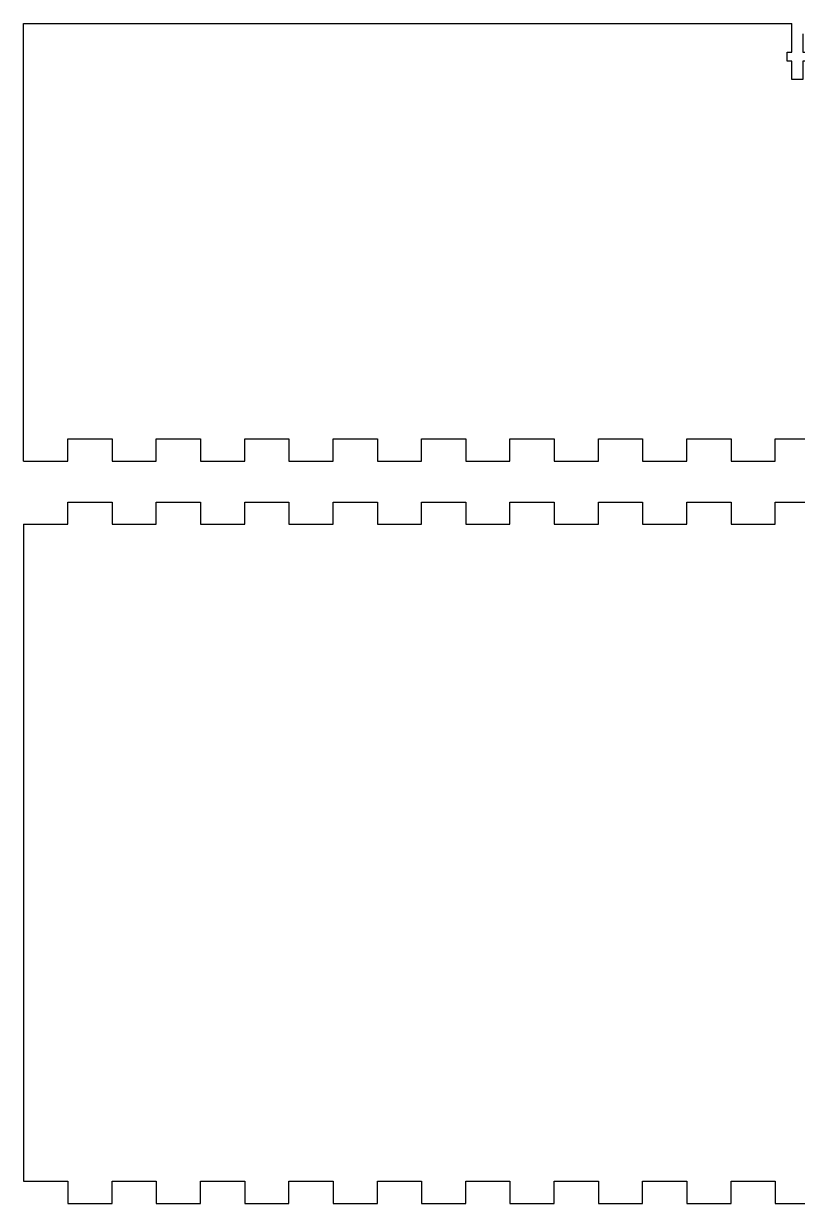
# Model space of a CAD drawing. Header units: millimetres. Extents: x -118 to 856, y -40 to 612.
# Drawn here: x 435.5 to 645.5, y 291.4 to 611.6 of the extents above; entities that cross this region are included whole.
import ezdxf

# ---------------------------------------------------------------- set-up
doc = ezdxf.new("R2010")
doc.units = ezdxf.units.MM

# ---------------------------------------------------------------- blocks, each defined once
blk = doc.blocks.new('M3 Bolt Nut Slot')
for p, q in [((-12.4, -3), (-12.4, 0)), ((-12.4, 0), (-7.4, 0)), ((-7.4, 0), (-7.4, 1.25)), ((-7.4, 1.25), (-5, 1.25)), ((-5, 1.25), (-5, 0)), ((-5, 0), (0, 0)), ((-7.4, -3), (-12.4, -3)), ((-7.4, -4.25), (-7.4, -3)), ((0, -3), (-5, -3)), ((-5, -3), (-5, -4.25)), ((-5, -4.25), (-7.4, -4.25))]:
    blk.add_line(p, q)
blk = doc.blocks.new('Back Panel')
for p, q in [((0, -115.952), (0, 2.798)), ((0, 2.798), (208.5, 2.798)), ((0, -115.952), (0, 2.798)), ((0, 2.798), (208.5, 2.798)), ((0, -115.952), (0, 2.798)), ((0, 2.798), (208.5, 2.798)), ((0, -115.952), (0, 2.798)), ((0, 2.798), (208.5, 2.798)), ((0, -115.952), (0, 2.798)), ((0, 2.798), (208.5, 2.798)), ((0, -115.952), (0, 2.798)), ((0, 2.798), (208.5, 2.798)), ((0, -115.952), (0, 2.798)), ((0, 2.798), (208.5, 2.798)), ((0, -115.952), (0, 2.798)), ((0, 2.798), (208.5, 2.798)), ((0, -115.952), (0, 2.798)), ((0, 2.798), (208.5, 2.798)), ((0, -115.952), (0, 2.798)), ((0, 2.798), (208.5, 2.798)), ((0, -115.952), (0, 2.798)), ((0, 2.798), (208.5, 2.798)), ((0, -115.952), (0, 2.798)), ((0, 2.798), (208.5, 2.798)), ((0, -115.952), (0, 2.798)), ((0, 2.798), (208.5, 2.798)), ((0, -115.952), (0, 2.798)), ((0, 2.798), (208.5, 2.798)), ((0, -115.952), (0, 2.798)), ((0, 2.798), (208.5, 2.798)), ((0, -115.952), (0, 2.798)), ((0, 2.798), (208.5, 2.798)), ((0, -115.952), (0, 2.798)), ((0, 2.798), (208.5, 2.798)), ((0, -115.952), (0, 2.798)), ((0, 2.798), (208.5, 2.798)), ((0, -115.952), (0, 2.798)), ((0, 2.798), (208.5, 2.798)), ((0, -115.952), (0, 2.798)), ((0, 2.798), (208.5, 2.798)), ((0, -115.952), (0, 2.798)), ((0, 2.798), (208.5, 2.798)), ((0, -115.952), (0, 2.798)), ((0, 2.798), (208.5, 2.798)), ((0, -115.952), (0, 2.798)), ((0, 2.798), (208.5, 2.798)), ((0, -115.952), (0, 2.798)), ((0, 2.798), (208.5, 2.798)), ((0, -115.952), (0, 2.798)), ((0, 2.798), (208.5, 2.798)), ((0, -115.952), (0, 2.798)), ((0, 2.798), (208.5, 2.798)), ((0, -115.952), (0, 2.798)), ((0, 2.798), (208.5, 2.798)), ((0, -115.952), (0, 2.798)), ((0, 2.798), (208.5, 2.798)), ((0, -115.952), (0, 2.798)), ((0, 2.798), (208.5, 2.798)), ((0, -115.952), (0, 2.798)), ((0, 2.798), (208.5, 2.798)), ((208.5, 0), (208.5, 2.798)), ((208.5, 0), (208.5, 2.798)), ((208.5, 0), (208.5, 2.798)), ((208.5, 0), (208.5, 2.798)), ((208.5, 0), (208.5, 2.798)), ((208.5, 0), (208.5, 2.798)), ((208.5, 0), (208.5, 2.798)), ((208.5, 0), (208.5, 2.798)), ((208.5, 0), (208.5, 2.798)), ((208.5, 0), (208.5, 2.798)), ((208.5, 0), (208.5, 2.798)), ((208.5, 0), (208.5, 2.798)), ((208.5, 0), (208.5, 2.798)), ((208.5, 0), (208.5, 2.798)), ((208.5, 0), (208.5, 2.798)), ((208.5, 0), (208.5, 2.798)), ((208.5, 0), (208.5, 2.798)), ((208.5, 0), (208.5, 2.798)), ((208.5, 0), (208.5, 2.798)), ((208.5, 0), (208.5, 2.798)), ((208.5, 0), (208.5, 2.798)), ((208.5, 0), (208.5, 2.798)), ((208.5, 0), (208.5, 2.798)), ((208.5, 0), (208.5, 2.798)), ((208.5, 0), (208.5, 2.798)), ((208.5, 0), (208.5, 2.798)), ((208.5, 0), (208.5, 2.798)), ((208.5, 0), (208.5, 2.798)), ((208.5, 0), (208.5, 2.798)), ((208.5, 0), (208.5, 2.798)), ((12, -115.952), (12, -109.952)), ((12, -109.952), (24, -109.952)), ((12, -115.952), (12, -109.952)), ((12, -109.952), (24, -109.952)), ((12, -115.952), (12, -109.952)), ((12, -109.952), (24, -109.952)), ((12, -115.952), (12, -109.952)), ((12, -109.952), (24, -109.952)), ((12, -115.952), (12, -109.952)), ((12, -109.952), (24, -109.952)), ((12, -115.952), (12, -109.952)), ((12, -109.952), (24, -109.952)), ((12, -115.952), (12, -109.952)), ((12, -109.952), (24, -109.952)), ((12, -115.952), (12, -109.952)), ((12, -109.952), (24, -109.952)), ((12, -115.952), (12, -109.952)), ((12, -109.952), (24, -109.952)), ((12, -115.952), (12, -109.952)), ((12, -109.952), (24, -109.952)), ((12, -115.952), (12, -109.952)), ((12, -109.952), (24, -109.952)), ((12, -115.952), (12, -109.952)), ((12, -109.952), (24, -109.952)), ((12, -115.952), (12, -109.952)), ((12, -109.952), (24, -109.952)), ((12, -115.952), (12, -109.952)), ((12, -109.952), (24, -109.952)), ((12, -115.952), (12, -109.952)), ((12, -109.952), (24, -109.952)), ((12, -115.952), (12, -109.952)), ((12, -109.952), (24, -109.952)), ((12, -115.952), (12, -109.952)), ((12, -109.952), (24, -109.952)), ((12, -115.952), (12, -109.952)), ((12, -109.952), (24, -109.952)), ((12, -115.952), (12, -109.952)), ((12, -109.952), (24, -109.952)), ((12, -115.952), (12, -109.952)), ((12, -109.952), (24, -109.952)), ((12, -115.952), (12, -109.952)), ((12, -109.952), (24, -109.952)), ((12, -115.952), (12, -109.952)), ((12, -109.952), (24, -109.952)), ((12, -115.952), (12, -109.952)), ((12, -109.952), (24, -109.952)), ((12, -115.952), (12, -109.952)), ((12, -109.952), (24, -109.952)), ((12, -115.952), (12, -109.952)), ((12, -109.952), (24, -109.952)), ((12, -115.952), (12, -109.952)), ((12, -109.952), (24, -109.952)), ((12, -115.952), (12, -109.952)), ((12, -109.952), (24, -109.952)), ((12, -115.952), (12, -109.952)), ((12, -109.952), (24, -109.952)), ((12, -115.952), (12, -109.952)), ((12, -109.952), (24, -109.952)), ((12, -115.952), (12, -109.952)), ((12, -109.952), (24, -109.952)), ((24, -109.952), (24, -115.952)), ((24, -109.952), (24, -115.952)), ((24, -109.952), (24, -115.952)), ((24, -109.952), (24, -115.952)), ((24, -109.952), (24, -115.952)), ((24, -109.952), (24, -115.952)), ((24, -109.952), (24, -115.952)), ((24, -109.952), (24, -115.952)), ((24, -109.952), (24, -115.952)), ((24, -109.952), (24, -115.952)), ((24, -109.952), (24, -115.952)), ((24, -109.952), (24, -115.952)), ((24, -109.952), (24, -115.952)), ((24, -109.952), (24, -115.952)), ((24, -109.952), (24, -115.952)), ((24, -109.952), (24, -115.952)), ((24, -109.952), (24, -115.952)), ((24, -109.952), (24, -115.952)), ((24, -109.952), (24, -115.952)), ((24, -109.952), (24, -115.952)), ((24, -109.952), (24, -115.952)), ((24, -109.952), (24, -115.952)), ((24, -109.952), (24, -115.952)), ((24, -109.952), (24, -115.952)), ((24, -109.952), (24, -115.952)), ((24, -109.952), (24, -115.952)), ((24, -109.952), (24, -115.952)), ((24, -109.952), (24, -115.952)), ((24, -109.952), (24, -115.952)), ((24, -109.952), (24, -115.952)), ((36, -115.952), (36, -109.952)), ((36, -109.952), (48, -109.952)), ((36, -115.952), (36, -109.952)), ((36, -109.952), (48, -109.952)), ((36, -115.952), (36, -109.952)), ((36, -109.952), (48, -109.952)), ((36, -115.952), (36, -109.952)), ((36, -109.952), (48, -109.952)), ((36, -115.952), (36, -109.952)), ((36, -109.952), (48, -109.952)), ((36, -115.952), (36, -109.952)), ((36, -109.952), (48, -109.952)), ((36, -115.952), (36, -109.952)), ((36, -109.952), (48, -109.952)), ((36, -115.952), (36, -109.952)), ((36, -109.952), (48, -109.952)), ((36, -115.952), (36, -109.952)), ((36, -109.952), (48, -109.952)), ((36, -115.952), (36, -109.952)), ((36, -109.952), (48, -109.952)), ((36, -115.952), (36, -109.952)), ((36, -109.952), (48, -109.952)), ((36, -115.952), (36, -109.952)), ((36, -109.952), (48, -109.952)), ((36, -115.952), (36, -109.952)), ((36, -109.952), (48, -109.952)), ((36, -115.952), (36, -109.952)), ((36, -109.952), (48, -109.952)), ((36, -115.952), (36, -109.952)), ((36, -109.952), (48, -109.952)), ((36, -115.952), (36, -109.952)), ((36, -109.952), (48, -109.952)), ((36, -115.952), (36, -109.952)), ((36, -109.952), (48, -109.952)), ((36, -115.952), (36, -109.952)), ((36, -109.952), (48, -109.952)), ((36, -115.952), (36, -109.952)), ((36, -109.952), (48, -109.952)), ((36, -115.952), (36, -109.952)), ((36, -109.952), (48, -109.952)), ((36, -115.952), (36, -109.952)), ((36, -109.952), (48, -109.952)), ((36, -115.952), (36, -109.952)), ((36, -109.952), (48, -109.952)), ((36, -115.952), (36, -109.952)), ((36, -109.952), (48, -109.952)), ((36, -115.952), (36, -109.952)), ((36, -109.952), (48, -109.952)), ((36, -115.952), (36, -109.952)), ((36, -109.952), (48, -109.952)), ((36, -115.952), (36, -109.952)), ((36, -109.952), (48, -109.952)), ((36, -115.952), (36, -109.952)), ((36, -109.952), (48, -109.952)), ((36, -115.952), (36, -109.952)), ((36, -109.952), (48, -109.952)), ((36, -115.952), (36, -109.952)), ((36, -109.952), (48, -109.952)), ((36, -115.952), (36, -109.952)), ((36, -109.952), (48, -109.952)), ((48, -109.952), (48, -115.952)), ((48, -109.952), (48, -115.952)), ((48, -109.952), (48, -115.952)), ((48, -109.952), (48, -115.952)), ((48, -109.952), (48, -115.952)), ((48, -109.952), (48, -115.952)), ((48, -109.952), (48, -115.952)), ((48, -109.952), (48, -115.952)), ((48, -109.952), (48, -115.952)), ((48, -109.952), (48, -115.952)), ((48, -109.952), (48, -115.952)), ((48, -109.952), (48, -115.952)), ((48, -109.952), (48, -115.952)), ((48, -109.952), (48, -115.952)), ((48, -109.952), (48, -115.952)), ((48, -109.952), (48, -115.952)), ((48, -109.952), (48, -115.952)), ((48, -109.952), (48, -115.952)), ((48, -109.952), (48, -115.952)), ((48, -109.952), (48, -115.952)), ((48, -109.952), (48, -115.952)), ((48, -109.952), (48, -115.952)), ((48, -109.952), (48, -115.952)), ((48, -109.952), (48, -115.952)), ((48, -109.952), (48, -115.952)), ((48, -109.952), (48, -115.952)), ((48, -109.952), (48, -115.952)), ((48, -109.952), (48, -115.952)), ((48, -109.952), (48, -115.952)), ((48, -109.952), (48, -115.952)), ((60, -115.952), (60, -109.952)), ((60, -109.952), (72, -109.952)), ((60, -115.952), (60, -109.952)), ((60, -109.952), (72, -109.952)), ((60, -115.952), (60, -109.952)), ((60, -109.952), (72, -109.952)), ((60, -115.952), (60, -109.952)), ((60, -109.952), (72, -109.952)), ((60, -115.952), (60, -109.952)), ((60, -109.952), (72, -109.952)), ((60, -115.952), (60, -109.952)), ((60, -109.952), (72, -109.952)), ((60, -115.952), (60, -109.952)), ((60, -109.952), (72, -109.952)), ((60, -115.952), (60, -109.952)), ((60, -109.952), (72, -109.952)), ((60, -115.952), (60, -109.952)), ((60, -109.952), (72, -109.952)), ((60, -115.952), (60, -109.952)), ((60, -109.952), (72, -109.952)), ((60, -115.952), (60, -109.952)), ((60, -109.952), (72, -109.952)), ((60, -115.952), (60, -109.952)), ((60, -109.952), (72, -109.952)), ((60, -115.952), (60, -109.952)), ((60, -109.952), (72, -109.952)), ((60, -115.952), (60, -109.952)), ((60, -109.952), (72, -109.952)), ((60, -115.952), (60, -109.952)), ((60, -109.952), (72, -109.952)), ((60, -115.952), (60, -109.952)), ((60, -109.952), (72, -109.952)), ((60, -115.952), (60, -109.952)), ((60, -109.952), (72, -109.952)), ((60, -115.952), (60, -109.952)), ((60, -109.952), (72, -109.952)), ((60, -115.952), (60, -109.952)), ((60, -109.952), (72, -109.952)), ((60, -115.952), (60, -109.952)), ((60, -109.952), (72, -109.952)), ((60, -115.952), (60, -109.952)), ((60, -109.952), (72, -109.952)), ((60, -115.952), (60, -109.952)), ((60, -109.952), (72, -109.952)), ((60, -115.952), (60, -109.952)), ((60, -109.952), (72, -109.952)), ((60, -115.952), (60, -109.952)), ((60, -109.952), (72, -109.952)), ((60, -115.952), (60, -109.952)), ((60, -109.952), (72, -109.952)), ((60, -115.952), (60, -109.952)), ((60, -109.952), (72, -109.952)), ((60, -115.952), (60, -109.952)), ((60, -109.952), (72, -109.952)), ((60, -115.952), (60, -109.952)), ((60, -109.952), (72, -109.952)), ((60, -115.952), (60, -109.952)), ((60, -109.952), (72, -109.952)), ((60, -115.952), (60, -109.952)), ((60, -109.952), (72, -109.952)), ((72, -109.952), (72, -115.952)), ((72, -109.952), (72, -115.952)), ((72, -109.952), (72, -115.952)), ((72, -109.952), (72, -115.952)), ((72, -109.952), (72, -115.952)), ((72, -109.952), (72, -115.952)), ((72, -109.952), (72, -115.952)), ((72, -109.952), (72, -115.952)), ((72, -109.952), (72, -115.952)), ((72, -109.952), (72, -115.952)), ((72, -109.952), (72, -115.952)), ((72, -109.952), (72, -115.952)), ((72, -109.952), (72, -115.952)), ((72, -109.952), (72, -115.952)), ((72, -109.952), (72, -115.952)), ((72, -109.952), (72, -115.952)), ((72, -109.952), (72, -115.952)), ((72, -109.952), (72, -115.952)), ((72, -109.952), (72, -115.952)), ((72, -109.952), (72, -115.952)), ((72, -109.952), (72, -115.952)), ((72, -109.952), (72, -115.952)), ((72, -109.952), (72, -115.952)), ((72, -109.952), (72, -115.952)), ((72, -109.952), (72, -115.952)), ((72, -109.952), (72, -115.952)), ((72, -109.952), (72, -115.952)), ((72, -109.952), (72, -115.952)), ((72, -109.952), (72, -115.952)), ((72, -109.952), (72, -115.952)), ((84, -115.952), (84, -109.952)), ((84, -109.952), (96, -109.952)), ((84, -115.952), (84, -109.952)), ((84, -109.952), (96, -109.952)), ((84, -115.952), (84, -109.952)), ((84, -109.952), (96, -109.952)), ((84, -115.952), (84, -109.952)), ((84, -109.952), (96, -109.952)), ((84, -115.952), (84, -109.952)), ((84, -109.952), (96, -109.952)), ((84, -115.952), (84, -109.952)), ((84, -109.952), (96, -109.952)), ((84, -115.952), (84, -109.952)), ((84, -109.952), (96, -109.952)), ((84, -115.952), (84, -109.952)), ((84, -109.952), (96, -109.952)), ((84, -115.952), (84, -109.952)), ((84, -109.952), (96, -109.952)), ((84, -115.952), (84, -109.952)), ((84, -109.952), (96, -109.952)), ((84, -115.952), (84, -109.952)), ((84, -109.952), (96, -109.952)), ((84, -115.952), (84, -109.952)), ((84, -109.952), (96, -109.952)), ((84, -115.952), (84, -109.952)), ((84, -109.952), (96, -109.952)), ((84, -115.952), (84, -109.952)), ((84, -109.952), (96, -109.952)), ((84, -115.952), (84, -109.952)), ((84, -109.952), (96, -109.952)), ((84, -115.952), (84, -109.952)), ((84, -109.952), (96, -109.952)), ((84, -115.952), (84, -109.952)), ((84, -109.952), (96, -109.952)), ((84, -115.952), (84, -109.952)), ((84, -109.952), (96, -109.952)), ((84, -115.952), (84, -109.952)), ((84, -109.952), (96, -109.952)), ((84, -115.952), (84, -109.952)), ((84, -109.952), (96, -109.952)), ((84, -115.952), (84, -109.952)), ((84, -109.952), (96, -109.952)), ((84, -115.952), (84, -109.952)), ((84, -109.952), (96, -109.952)), ((84, -115.952), (84, -109.952)), ((84, -109.952), (96, -109.952)), ((84, -115.952), (84, -109.952)), ((84, -109.952), (96, -109.952)), ((84, -115.952), (84, -109.952)), ((84, -109.952), (96, -109.952)), ((84, -115.952), (84, -109.952)), ((84, -109.952), (96, -109.952)), ((84, -115.952), (84, -109.952)), ((84, -109.952), (96, -109.952)), ((84, -115.952), (84, -109.952)), ((84, -109.952), (96, -109.952)), ((84, -115.952), (84, -109.952)), ((84, -109.952), (96, -109.952)), ((84, -115.952), (84, -109.952)), ((84, -109.952), (96, -109.952)), ((96, -109.952), (96, -115.952)), ((96, -109.952), (96, -115.952)), ((96, -109.952), (96, -115.952)), ((96, -109.952), (96, -115.952)), ((96, -109.952), (96, -115.952)), ((96, -109.952), (96, -115.952)), ((96, -109.952), (96, -115.952)), ((96, -109.952), (96, -115.952)), ((96, -109.952), (96, -115.952)), ((96, -109.952), (96, -115.952)), ((96, -109.952), (96, -115.952)), ((96, -109.952), (96, -115.952)), ((96, -109.952), (96, -115.952)), ((96, -109.952), (96, -115.952)), ((96, -109.952), (96, -115.952)), ((96, -109.952), (96, -115.952)), ((96, -109.952), (96, -115.952)), ((96, -109.952), (96, -115.952)), ((96, -109.952), (96, -115.952)), ((96, -109.952), (96, -115.952)), ((96, -109.952), (96, -115.952)), ((96, -109.952), (96, -115.952)), ((96, -109.952), (96, -115.952)), ((96, -109.952), (96, -115.952)), ((96, -109.952), (96, -115.952)), ((96, -109.952), (96, -115.952)), ((96, -109.952), (96, -115.952)), ((96, -109.952), (96, -115.952)), ((96, -109.952), (96, -115.952)), ((96, -109.952), (96, -115.952)), ((108, -115.952), (108, -109.952)), ((108, -109.952), (120, -109.952)), ((108, -115.952), (108, -109.952)), ((108, -109.952), (120, -109.952)), ((108, -115.952), (108, -109.952)), ((108, -109.952), (120, -109.952)), ((108, -115.952), (108, -109.952)), ((108, -109.952), (120, -109.952)), ((108, -115.952), (108, -109.952)), ((108, -109.952), (120, -109.952)), ((108, -115.952), (108, -109.952)), ((108, -109.952), (120, -109.952)), ((108, -115.952), (108, -109.952)), ((108, -109.952), (120, -109.952)), ((108, -115.952), (108, -109.952)), ((108, -109.952), (120, -109.952)), ((108, -115.952), (108, -109.952)), ((108, -109.952), (120, -109.952)), ((108, -115.952), (108, -109.952)), ((108, -109.952), (120, -109.952)), ((108, -115.952), (108, -109.952)), ((108, -109.952), (120, -109.952)), ((108, -115.952), (108, -109.952)), ((108, -109.952), (120, -109.952)), ((108, -115.952), (108, -109.952)), ((108, -109.952), (120, -109.952)), ((108, -115.952), (108, -109.952)), ((108, -109.952), (120, -109.952)), ((108, -115.952), (108, -109.952)), ((108, -109.952), (120, -109.952)), ((108, -115.952), (108, -109.952)), ((108, -109.952), (120, -109.952)), ((108, -115.952), (108, -109.952)), ((108, -109.952), (120, -109.952)), ((108, -115.952), (108, -109.952)), ((108, -109.952), (120, -109.952)), ((108, -115.952), (108, -109.952)), ((108, -109.952), (120, -109.952)), ((108, -115.952), (108, -109.952)), ((108, -109.952), (120, -109.952)), ((108, -115.952), (108, -109.952)), ((108, -109.952), (120, -109.952)), ((108, -115.952), (108, -109.952)), ((108, -109.952), (120, -109.952)), ((108, -115.952), (108, -109.952)), ((108, -109.952), (120, -109.952)), ((108, -115.952), (108, -109.952)), ((108, -109.952), (120, -109.952)), ((108, -115.952), (108, -109.952)), ((108, -109.952), (120, -109.952)), ((108, -115.952), (108, -109.952)), ((108, -109.952), (120, -109.952)), ((108, -115.952), (108, -109.952)), ((108, -109.952), (120, -109.952)), ((108, -115.952), (108, -109.952)), ((108, -109.952), (120, -109.952)), ((108, -115.952), (108, -109.952)), ((108, -109.952), (120, -109.952)), ((108, -115.952), (108, -109.952)), ((108, -109.952), (120, -109.952)), ((120, -109.952), (120, -115.952)), ((120, -109.952), (120, -115.952)), ((120, -109.952), (120, -115.952)), ((120, -109.952), (120, -115.952)), ((120, -109.952), (120, -115.952)), ((120, -109.952), (120, -115.952)), ((120, -109.952), (120, -115.952)), ((120, -109.952), (120, -115.952)), ((120, -109.952), (120, -115.952)), ((120, -109.952), (120, -115.952)), ((120, -109.952), (120, -115.952)), ((120, -109.952), (120, -115.952)), ((120, -109.952), (120, -115.952)), ((120, -109.952), (120, -115.952)), ((120, -109.952), (120, -115.952)), ((120, -109.952), (120, -115.952)), ((120, -109.952), (120, -115.952)), ((120, -109.952), (120, -115.952)), ((120, -109.952), (120, -115.952)), ((120, -109.952), (120, -115.952)), ((120, -109.952), (120, -115.952)), ((120, -109.952), (120, -115.952)), ((120, -109.952), (120, -115.952)), ((120, -109.952), (120, -115.952)), ((120, -109.952), (120, -115.952)), ((120, -109.952), (120, -115.952)), ((120, -109.952), (120, -115.952)), ((120, -109.952), (120, -115.952)), ((120, -109.952), (120, -115.952)), ((120, -109.952), (120, -115.952)), ((132, -115.952), (132, -109.952)), ((132, -109.952), (144, -109.952)), ((132, -115.952), (132, -109.952)), ((132, -109.952), (144, -109.952)), ((132, -115.952), (132, -109.952)), ((132, -109.952), (144, -109.952)), ((132, -115.952), (132, -109.952)), ((132, -109.952), (144, -109.952)), ((132, -115.952), (132, -109.952)), ((132, -109.952), (144, -109.952)), ((132, -115.952), (132, -109.952)), ((132, -109.952), (144, -109.952)), ((132, -115.952), (132, -109.952)), ((132, -109.952), (144, -109.952)), ((132, -115.952), (132, -109.952)), ((132, -109.952), (144, -109.952)), ((132, -115.952), (132, -109.952)), ((132, -109.952), (144, -109.952)), ((132, -115.952), (132, -109.952)), ((132, -109.952), (144, -109.952)), ((132, -115.952), (132, -109.952)), ((132, -109.952), (144, -109.952)), ((132, -115.952), (132, -109.952)), ((132, -109.952), (144, -109.952)), ((132, -115.952), (132, -109.952)), ((132, -109.952), (144, -109.952)), ((132, -115.952), (132, -109.952)), ((132, -109.952), (144, -109.952)), ((132, -115.952), (132, -109.952)), ((132, -109.952), (144, -109.952)), ((132, -115.952), (132, -109.952)), ((132, -109.952), (144, -109.952)), ((132, -115.952), (132, -109.952)), ((132, -109.952), (144, -109.952)), ((132, -115.952), (132, -109.952)), ((132, -109.952), (144, -109.952)), ((132, -115.952), (132, -109.952)), ((132, -109.952), (144, -109.952)), ((132, -115.952), (132, -109.952)), ((132, -109.952), (144, -109.952)), ((132, -115.952), (132, -109.952)), ((132, -109.952), (144, -109.952)), ((132, -115.952), (132, -109.952)), ((132, -109.952), (144, -109.952)), ((132, -115.952), (132, -109.952)), ((132, -109.952), (144, -109.952)), ((132, -115.952), (132, -109.952)), ((132, -109.952), (144, -109.952)), ((132, -115.952), (132, -109.952)), ((132, -109.952), (144, -109.952)), ((132, -115.952), (132, -109.952)), ((132, -109.952), (144, -109.952)), ((132, -115.952), (132, -109.952)), ((132, -109.952), (144, -109.952)), ((132, -115.952), (132, -109.952)), ((132, -109.952), (144, -109.952)), ((132, -115.952), (132, -109.952)), ((132, -109.952), (144, -109.952)), ((132, -115.952), (132, -109.952)), ((132, -109.952), (144, -109.952)), ((144, -109.952), (144, -115.952)), ((144, -109.952), (144, -115.952)), ((144, -109.952), (144, -115.952)), ((144, -109.952), (144, -115.952)), ((144, -109.952), (144, -115.952)), ((144, -109.952), (144, -115.952)), ((144, -109.952), (144, -115.952)), ((144, -109.952), (144, -115.952)), ((144, -109.952), (144, -115.952)), ((144, -109.952), (144, -115.952)), ((144, -109.952), (144, -115.952)), ((144, -109.952), (144, -115.952)), ((144, -109.952), (144, -115.952)), ((144, -109.952), (144, -115.952)), ((144, -109.952), (144, -115.952)), ((144, -109.952), (144, -115.952)), ((144, -109.952), (144, -115.952)), ((144, -109.952), (144, -115.952)), ((144, -109.952), (144, -115.952)), ((144, -109.952), (144, -115.952)), ((144, -109.952), (144, -115.952)), ((144, -109.952), (144, -115.952)), ((144, -109.952), (144, -115.952)), ((144, -109.952), (144, -115.952)), ((144, -109.952), (144, -115.952)), ((144, -109.952), (144, -115.952)), ((144, -109.952), (144, -115.952)), ((144, -109.952), (144, -115.952)), ((144, -109.952), (144, -115.952)), ((144, -109.952), (144, -115.952)), ((156, -115.952), (156, -109.952)), ((156, -109.952), (168, -109.952)), ((156, -115.952), (156, -109.952)), ((156, -109.952), (168, -109.952)), ((156, -115.952), (156, -109.952)), ((156, -109.952), (168, -109.952)), ((156, -115.952), (156, -109.952)), ((156, -109.952), (168, -109.952)), ((156, -115.952), (156, -109.952)), ((156, -109.952), (168, -109.952)), ((156, -115.952), (156, -109.952)), ((156, -109.952), (168, -109.952)), ((156, -115.952), (156, -109.952)), ((156, -109.952), (168, -109.952)), ((156, -115.952), (156, -109.952)), ((156, -109.952), (168, -109.952)), ((156, -115.952), (156, -109.952)), ((156, -109.952), (168, -109.952)), ((156, -115.952), (156, -109.952)), ((156, -109.952), (168, -109.952)), ((156, -115.952), (156, -109.952)), ((156, -109.952), (168, -109.952)), ((156, -115.952), (156, -109.952)), ((156, -109.952), (168, -109.952)), ((156, -115.952), (156, -109.952)), ((156, -109.952), (168, -109.952)), ((156, -115.952), (156, -109.952)), ((156, -109.952), (168, -109.952)), ((156, -115.952), (156, -109.952)), ((156, -109.952), (168, -109.952)), ((156, -115.952), (156, -109.952)), ((156, -109.952), (168, -109.952)), ((156, -115.952), (156, -109.952)), ((156, -109.952), (168, -109.952)), ((156, -115.952), (156, -109.952)), ((156, -109.952), (168, -109.952)), ((156, -115.952), (156, -109.952)), ((156, -109.952), (168, -109.952)), ((156, -115.952), (156, -109.952)), ((156, -109.952), (168, -109.952)), ((156, -115.952), (156, -109.952)), ((156, -109.952), (168, -109.952)), ((156, -115.952), (156, -109.952)), ((156, -109.952), (168, -109.952)), ((156, -115.952), (156, -109.952)), ((156, -109.952), (168, -109.952)), ((156, -115.952), (156, -109.952)), ((156, -109.952), (168, -109.952)), ((156, -115.952), (156, -109.952)), ((156, -109.952), (168, -109.952)), ((156, -115.952), (156, -109.952)), ((156, -109.952), (168, -109.952)), ((156, -115.952), (156, -109.952)), ((156, -109.952), (168, -109.952)), ((156, -115.952), (156, -109.952)), ((156, -109.952), (168, -109.952)), ((156, -115.952), (156, -109.952)), ((156, -109.952), (168, -109.952)), ((156, -115.952), (156, -109.952)), ((156, -109.952), (168, -109.952)), ((168, -109.952), (168, -115.952)), ((168, -109.952), (168, -115.952)), ((168, -109.952), (168, -115.952)), ((168, -109.952), (168, -115.952)), ((168, -109.952), (168, -115.952)), ((168, -109.952), (168, -115.952)), ((168, -109.952), (168, -115.952)), ((168, -109.952), (168, -115.952)), ((168, -109.952), (168, -115.952)), ((168, -109.952), (168, -115.952)), ((168, -109.952), (168, -115.952)), ((168, -109.952), (168, -115.952)), ((168, -109.952), (168, -115.952)), ((168, -109.952), (168, -115.952)), ((168, -109.952), (168, -115.952)), ((168, -109.952), (168, -115.952)), ((168, -109.952), (168, -115.952)), ((168, -109.952), (168, -115.952)), ((168, -109.952), (168, -115.952)), ((168, -109.952), (168, -115.952)), ((168, -109.952), (168, -115.952)), ((168, -109.952), (168, -115.952)), ((168, -109.952), (168, -115.952)), ((168, -109.952), (168, -115.952)), ((168, -109.952), (168, -115.952)), ((168, -109.952), (168, -115.952)), ((168, -109.952), (168, -115.952)), ((168, -109.952), (168, -115.952)), ((168, -109.952), (168, -115.952)), ((168, -109.952), (168, -115.952)), ((180, -115.952), (180, -109.952)), ((180, -109.952), (192, -109.952)), ((180, -115.952), (180, -109.952)), ((180, -109.952), (192, -109.952)), ((180, -115.952), (180, -109.952)), ((180, -109.952), (192, -109.952)), ((180, -115.952), (180, -109.952)), ((180, -109.952), (192, -109.952)), ((180, -115.952), (180, -109.952)), ((180, -109.952), (192, -109.952)), ((180, -115.952), (180, -109.952)), ((180, -109.952), (192, -109.952)), ((180, -115.952), (180, -109.952)), ((180, -109.952), (192, -109.952)), ((180, -115.952), (180, -109.952)), ((180, -109.952), (192, -109.952)), ((180, -115.952), (180, -109.952)), ((180, -109.952), (192, -109.952)), ((180, -115.952), (180, -109.952)), ((180, -109.952), (192, -109.952)), ((180, -115.952), (180, -109.952)), ((180, -109.952), (192, -109.952)), ((180, -115.952), (180, -109.952)), ((180, -109.952), (192, -109.952)), ((180, -115.952), (180, -109.952)), ((180, -109.952), (192, -109.952)), ((180, -115.952), (180, -109.952)), ((180, -109.952), (192, -109.952)), ((180, -115.952), (180, -109.952)), ((180, -109.952), (192, -109.952)), ((180, -115.952), (180, -109.952)), ((180, -109.952), (192, -109.952)), ((180, -115.952), (180, -109.952)), ((180, -109.952), (192, -109.952)), ((180, -115.952), (180, -109.952)), ((180, -109.952), (192, -109.952)), ((180, -115.952), (180, -109.952)), ((180, -109.952), (192, -109.952)), ((180, -115.952), (180, -109.952)), ((180, -109.952), (192, -109.952)), ((180, -115.952), (180, -109.952)), ((180, -109.952), (192, -109.952)), ((180, -115.952), (180, -109.952)), ((180, -109.952), (192, -109.952)), ((180, -115.952), (180, -109.952)), ((180, -109.952), (192, -109.952)), ((180, -115.952), (180, -109.952)), ((180, -109.952), (192, -109.952)), ((180, -115.952), (180, -109.952)), ((180, -109.952), (192, -109.952)), ((180, -115.952), (180, -109.952)), ((180, -109.952), (192, -109.952)), ((180, -115.952), (180, -109.952)), ((180, -109.952), (192, -109.952)), ((180, -115.952), (180, -109.952)), ((180, -109.952), (192, -109.952)), ((180, -115.952), (180, -109.952)), ((180, -109.952), (192, -109.952)), ((180, -115.952), (180, -109.952)), ((180, -109.952), (192, -109.952)), ((192, -109.952), (192, -115.952)), ((192, -109.952), (192, -115.952)), ((192, -109.952), (192, -115.952)), ((192, -109.952), (192, -115.952)), ((192, -109.952), (192, -115.952)), ((192, -109.952), (192, -115.952)), ((192, -109.952), (192, -115.952)), ((192, -109.952), (192, -115.952)), ((192, -109.952), (192, -115.952)), ((192, -109.952), (192, -115.952)), ((192, -109.952), (192, -115.952)), ((192, -109.952), (192, -115.952)), ((192, -109.952), (192, -115.952)), ((192, -109.952), (192, -115.952)), ((192, -109.952), (192, -115.952)), ((192, -109.952), (192, -115.952)), ((192, -109.952), (192, -115.952)), ((192, -109.952), (192, -115.952)), ((192, -109.952), (192, -115.952)), ((192, -109.952), (192, -115.952)), ((192, -109.952), (192, -115.952)), ((192, -109.952), (192, -115.952)), ((192, -109.952), (192, -115.952)), ((192, -109.952), (192, -115.952)), ((192, -109.952), (192, -115.952)), ((192, -109.952), (192, -115.952)), ((192, -109.952), (192, -115.952)), ((192, -109.952), (192, -115.952)), ((192, -109.952), (192, -115.952)), ((192, -109.952), (192, -115.952)), ((204, -115.952), (204, -109.952)), ((204, -109.952), (216, -109.952)), ((204, -115.952), (204, -109.952)), ((204, -109.952), (216, -109.952)), ((204, -115.952), (204, -109.952)), ((204, -109.952), (216, -109.952)), ((204, -115.952), (204, -109.952)), ((204, -109.952), (216, -109.952)), ((204, -115.952), (204, -109.952)), ((204, -109.952), (216, -109.952)), ((204, -115.952), (204, -109.952)), ((204, -109.952), (216, -109.952)), ((204, -115.952), (204, -109.952)), ((204, -109.952), (216, -109.952)), ((204, -115.952), (204, -109.952)), ((204, -109.952), (216, -109.952)), ((204, -115.952), (204, -109.952)), ((204, -109.952), (216, -109.952)), ((204, -115.952), (204, -109.952)), ((204, -109.952), (216, -109.952)), ((204, -115.952), (204, -109.952)), ((204, -109.952), (216, -109.952)), ((204, -115.952), (204, -109.952)), ((204, -109.952), (216, -109.952)), ((204, -115.952), (204, -109.952)), ((204, -109.952), (216, -109.952)), ((204, -115.952), (204, -109.952)), ((204, -109.952), (216, -109.952)), ((204, -115.952), (204, -109.952)), ((204, -109.952), (216, -109.952)), ((204, -115.952), (204, -109.952)), ((204, -109.952), (216, -109.952)), ((204, -115.952), (204, -109.952)), ((204, -109.952), (216, -109.952)), ((204, -115.952), (204, -109.952)), ((204, -109.952), (216, -109.952)), ((204, -115.952), (204, -109.952)), ((204, -109.952), (216, -109.952)), ((204, -115.952), (204, -109.952)), ((204, -109.952), (216, -109.952)), ((204, -115.952), (204, -109.952)), ((204, -109.952), (216, -109.952)), ((204, -115.952), (204, -109.952)), ((204, -109.952), (216, -109.952)), ((204, -115.952), (204, -109.952)), ((204, -109.952), (216, -109.952)), ((204, -115.952), (204, -109.952)), ((204, -109.952), (216, -109.952)), ((204, -115.952), (204, -109.952)), ((204, -109.952), (216, -109.952)), ((204, -115.952), (204, -109.952)), ((204, -109.952), (216, -109.952)), ((204, -115.952), (204, -109.952)), ((204, -109.952), (216, -109.952)), ((204, -115.952), (204, -109.952)), ((204, -109.952), (216, -109.952)), ((204, -115.952), (204, -109.952)), ((204, -109.952), (216, -109.952)), ((204, -115.952), (204, -109.952)), ((204, -109.952), (216, -109.952)), ((0, -115.952), (12, -115.952)), ((0, -115.952), (12, -115.952)), ((0, -115.952), (12, -115.952)), ((0, -115.952), (12, -115.952)), ((0, -115.952), (12, -115.952)), ((0, -115.952), (12, -115.952)), ((0, -115.952), (12, -115.952)), ((0, -115.952), (12, -115.952)), ((0, -115.952), (12, -115.952)), ((0, -115.952), (12, -115.952)), ((0, -115.952), (12, -115.952)), ((0, -115.952), (12, -115.952)), ((0, -115.952), (12, -115.952)), ((0, -115.952), (12, -115.952)), ((0, -115.952), (12, -115.952)), ((0, -115.952), (12, -115.952)), ((0, -115.952), (12, -115.952)), ((0, -115.952), (12, -115.952)), ((0, -115.952), (12, -115.952)), ((0, -115.952), (12, -115.952)), ((0, -115.952), (12, -115.952)), ((0, -115.952), (12, -115.952)), ((0, -115.952), (12, -115.952)), ((0, -115.952), (12, -115.952)), ((0, -115.952), (12, -115.952)), ((0, -115.952), (12, -115.952)), ((0, -115.952), (12, -115.952)), ((0, -115.952), (12, -115.952)), ((0, -115.952), (12, -115.952)), ((0, -115.952), (12, -115.952)), ((24, -115.952), (36, -115.952)), ((24, -115.952), (36, -115.952)), ((24, -115.952), (36, -115.952)), ((24, -115.952), (36, -115.952)), ((24, -115.952), (36, -115.952)), ((24, -115.952), (36, -115.952)), ((24, -115.952), (36, -115.952)), ((24, -115.952), (36, -115.952)), ((24, -115.952), (36, -115.952)), ((24, -115.952), (36, -115.952)), ((24, -115.952), (36, -115.952)), ((24, -115.952), (36, -115.952)), ((24, -115.952), (36, -115.952)), ((24, -115.952), (36, -115.952)), ((24, -115.952), (36, -115.952)), ((24, -115.952), (36, -115.952)), ((24, -115.952), (36, -115.952)), ((24, -115.952), (36, -115.952)), ((24, -115.952), (36, -115.952)), ((24, -115.952), (36, -115.952)), ((24, -115.952), (36, -115.952)), ((24, -115.952), (36, -115.952)), ((24, -115.952), (36, -115.952)), ((24, -115.952), (36, -115.952)), ((24, -115.952), (36, -115.952)), ((24, -115.952), (36, -115.952)), ((24, -115.952), (36, -115.952)), ((24, -115.952), (36, -115.952)), ((24, -115.952), (36, -115.952)), ((24, -115.952), (36, -115.952)), ((48, -115.952), (60, -115.952)), ((48, -115.952), (60, -115.952)), ((48, -115.952), (60, -115.952)), ((48, -115.952), (60, -115.952)), ((48, -115.952), (60, -115.952)), ((48, -115.952), (60, -115.952)), ((48, -115.952), (60, -115.952)), ((48, -115.952), (60, -115.952)), ((48, -115.952), (60, -115.952)), ((48, -115.952), (60, -115.952)), ((48, -115.952), (60, -115.952)), ((48, -115.952), (60, -115.952)), ((48, -115.952), (60, -115.952)), ((48, -115.952), (60, -115.952)), ((48, -115.952), (60, -115.952)), ((48, -115.952), (60, -115.952)), ((48, -115.952), (60, -115.952)), ((48, -115.952), (60, -115.952)), ((48, -115.952), (60, -115.952)), ((48, -115.952), (60, -115.952)), ((48, -115.952), (60, -115.952)), ((48, -115.952), (60, -115.952)), ((48, -115.952), (60, -115.952)), ((48, -115.952), (60, -115.952)), ((48, -115.952), (60, -115.952)), ((48, -115.952), (60, -115.952)), ((48, -115.952), (60, -115.952)), ((48, -115.952), (60, -115.952)), ((48, -115.952), (60, -115.952)), ((48, -115.952), (60, -115.952)), ((72, -115.952), (84, -115.952)), ((72, -115.952), (84, -115.952)), ((72, -115.952), (84, -115.952)), ((72, -115.952), (84, -115.952)), ((72, -115.952), (84, -115.952)), ((72, -115.952), (84, -115.952)), ((72, -115.952), (84, -115.952)), ((72, -115.952), (84, -115.952)), ((72, -115.952), (84, -115.952)), ((72, -115.952), (84, -115.952)), ((72, -115.952), (84, -115.952)), ((72, -115.952), (84, -115.952)), ((72, -115.952), (84, -115.952)), ((72, -115.952), (84, -115.952)), ((72, -115.952), (84, -115.952)), ((72, -115.952), (84, -115.952)), ((72, -115.952), (84, -115.952)), ((72, -115.952), (84, -115.952)), ((72, -115.952), (84, -115.952)), ((72, -115.952), (84, -115.952)), ((72, -115.952), (84, -115.952)), ((72, -115.952), (84, -115.952)), ((72, -115.952), (84, -115.952)), ((72, -115.952), (84, -115.952)), ((72, -115.952), (84, -115.952)), ((72, -115.952), (84, -115.952)), ((72, -115.952), (84, -115.952)), ((72, -115.952), (84, -115.952)), ((72, -115.952), (84, -115.952)), ((72, -115.952), (84, -115.952)), ((96, -115.952), (108, -115.952)), ((96, -115.952), (108, -115.952)), ((96, -115.952), (108, -115.952)), ((96, -115.952), (108, -115.952)), ((96, -115.952), (108, -115.952)), ((96, -115.952), (108, -115.952)), ((96, -115.952), (108, -115.952)), ((96, -115.952), (108, -115.952)), ((96, -115.952), (108, -115.952)), ((96, -115.952), (108, -115.952)), ((96, -115.952), (108, -115.952)), ((96, -115.952), (108, -115.952)), ((96, -115.952), (108, -115.952)), ((96, -115.952), (108, -115.952)), ((96, -115.952), (108, -115.952)), ((96, -115.952), (108, -115.952)), ((96, -115.952), (108, -115.952)), ((96, -115.952), (108, -115.952)), ((96, -115.952), (108, -115.952)), ((96, -115.952), (108, -115.952)), ((96, -115.952), (108, -115.952)), ((96, -115.952), (108, -115.952)), ((96, -115.952), (108, -115.952)), ((96, -115.952), (108, -115.952)), ((96, -115.952), (108, -115.952)), ((96, -115.952), (108, -115.952)), ((96, -115.952), (108, -115.952)), ((96, -115.952), (108, -115.952)), ((96, -115.952), (108, -115.952)), ((96, -115.952), (108, -115.952)), ((120, -115.952), (132, -115.952)), ((120, -115.952), (132, -115.952)), ((120, -115.952), (132, -115.952)), ((120, -115.952), (132, -115.952)), ((120, -115.952), (132, -115.952)), ((120, -115.952), (132, -115.952)), ((120, -115.952), (132, -115.952)), ((120, -115.952), (132, -115.952)), ((120, -115.952), (132, -115.952)), ((120, -115.952), (132, -115.952)), ((120, -115.952), (132, -115.952)), ((120, -115.952), (132, -115.952)), ((120, -115.952), (132, -115.952)), ((120, -115.952), (132, -115.952)), ((120, -115.952), (132, -115.952)), ((120, -115.952), (132, -115.952)), ((120, -115.952), (132, -115.952)), ((120, -115.952), (132, -115.952)), ((120, -115.952), (132, -115.952)), ((120, -115.952), (132, -115.952)), ((120, -115.952), (132, -115.952)), ((120, -115.952), (132, -115.952)), ((120, -115.952), (132, -115.952)), ((120, -115.952), (132, -115.952)), ((120, -115.952), (132, -115.952)), ((120, -115.952), (132, -115.952)), ((120, -115.952), (132, -115.952)), ((120, -115.952), (132, -115.952)), ((120, -115.952), (132, -115.952)), ((120, -115.952), (132, -115.952)), ((144, -115.952), (156, -115.952)), ((144, -115.952), (156, -115.952)), ((144, -115.952), (156, -115.952)), ((144, -115.952), (156, -115.952)), ((144, -115.952), (156, -115.952)), ((144, -115.952), (156, -115.952)), ((144, -115.952), (156, -115.952)), ((144, -115.952), (156, -115.952)), ((144, -115.952), (156, -115.952)), ((144, -115.952), (156, -115.952)), ((144, -115.952), (156, -115.952)), ((144, -115.952), (156, -115.952)), ((144, -115.952), (156, -115.952)), ((144, -115.952), (156, -115.952)), ((144, -115.952), (156, -115.952)), ((144, -115.952), (156, -115.952)), ((144, -115.952), (156, -115.952)), ((144, -115.952), (156, -115.952)), ((144, -115.952), (156, -115.952)), ((144, -115.952), (156, -115.952)), ((144, -115.952), (156, -115.952)), ((144, -115.952), (156, -115.952)), ((144, -115.952), (156, -115.952)), ((144, -115.952), (156, -115.952)), ((144, -115.952), (156, -115.952)), ((144, -115.952), (156, -115.952)), ((144, -115.952), (156, -115.952)), ((144, -115.952), (156, -115.952)), ((144, -115.952), (156, -115.952)), ((144, -115.952), (156, -115.952)), ((168, -115.952), (180, -115.952)), ((168, -115.952), (180, -115.952)), ((168, -115.952), (180, -115.952)), ((168, -115.952), (180, -115.952)), ((168, -115.952), (180, -115.952)), ((168, -115.952), (180, -115.952)), ((168, -115.952), (180, -115.952)), ((168, -115.952), (180, -115.952)), ((168, -115.952), (180, -115.952)), ((168, -115.952), (180, -115.952)), ((168, -115.952), (180, -115.952)), ((168, -115.952), (180, -115.952)), ((168, -115.952), (180, -115.952)), ((168, -115.952), (180, -115.952)), ((168, -115.952), (180, -115.952)), ((168, -115.952), (180, -115.952)), ((168, -115.952), (180, -115.952)), ((168, -115.952), (180, -115.952)), ((168, -115.952), (180, -115.952)), ((168, -115.952), (180, -115.952)), ((168, -115.952), (180, -115.952)), ((168, -115.952), (180, -115.952)), ((168, -115.952), (180, -115.952)), ((168, -115.952), (180, -115.952)), ((168, -115.952), (180, -115.952)), ((168, -115.952), (180, -115.952)), ((168, -115.952), (180, -115.952)), ((168, -115.952), (180, -115.952)), ((168, -115.952), (180, -115.952)), ((168, -115.952), (180, -115.952)), ((192, -115.952), (204, -115.952)), ((192, -115.952), (204, -115.952)), ((192, -115.952), (204, -115.952)), ((192, -115.952), (204, -115.952)), ((192, -115.952), (204, -115.952)), ((192, -115.952), (204, -115.952)), ((192, -115.952), (204, -115.952)), ((192, -115.952), (204, -115.952)), ((192, -115.952), (204, -115.952)), ((192, -115.952), (204, -115.952)), ((192, -115.952), (204, -115.952)), ((192, -115.952), (204, -115.952)), ((192, -115.952), (204, -115.952)), ((192, -115.952), (204, -115.952)), ((192, -115.952), (204, -115.952)), ((192, -115.952), (204, -115.952)), ((192, -115.952), (204, -115.952)), ((192, -115.952), (204, -115.952)), ((192, -115.952), (204, -115.952)), ((192, -115.952), (204, -115.952)), ((192, -115.952), (204, -115.952)), ((192, -115.952), (204, -115.952)), ((192, -115.952), (204, -115.952)), ((192, -115.952), (204, -115.952)), ((192, -115.952), (204, -115.952)), ((192, -115.952), (204, -115.952)), ((192, -115.952), (204, -115.952)), ((192, -115.952), (204, -115.952)), ((192, -115.952), (204, -115.952)), ((192, -115.952), (204, -115.952))]:
    blk.add_line(p, q)
at = {"rotation": 90}
blk.add_blockref('M3 Bolt Nut Slot', (208.5, 0), dxfattribs=at)
blk.add_blockref('M3 Bolt Nut Slot', (208.5, 0), dxfattribs=at)
blk.add_blockref('M3 Bolt Nut Slot', (208.5, 0), dxfattribs=at)
blk.add_blockref('M3 Bolt Nut Slot', (208.5, 0), dxfattribs=at)
blk.add_blockref('M3 Bolt Nut Slot', (208.5, 0), dxfattribs=at)
blk.add_blockref('M3 Bolt Nut Slot', (208.5, 0), dxfattribs=at)
blk.add_blockref('M3 Bolt Nut Slot', (208.5, 0), dxfattribs=at)
blk.add_blockref('M3 Bolt Nut Slot', (208.5, 0), dxfattribs=at)
blk.add_blockref('M3 Bolt Nut Slot', (208.5, 0), dxfattribs=at)
blk.add_blockref('M3 Bolt Nut Slot', (208.5, 0), dxfattribs=at)
blk.add_blockref('M3 Bolt Nut Slot', (208.5, 0), dxfattribs=at)
blk.add_blockref('M3 Bolt Nut Slot', (208.5, 0), dxfattribs=at)
blk.add_blockref('M3 Bolt Nut Slot', (208.5, 0), dxfattribs=at)
blk.add_blockref('M3 Bolt Nut Slot', (208.5, 0), dxfattribs=at)
blk.add_blockref('M3 Bolt Nut Slot', (208.5, 0), dxfattribs=at)
blk.add_blockref('M3 Bolt Nut Slot', (208.5, 0), dxfattribs=at)
blk.add_blockref('M3 Bolt Nut Slot', (208.5, 0), dxfattribs=at)
blk.add_blockref('M3 Bolt Nut Slot', (208.5, 0), dxfattribs=at)
blk.add_blockref('M3 Bolt Nut Slot', (208.5, 0), dxfattribs=at)
blk.add_blockref('M3 Bolt Nut Slot', (208.5, 0), dxfattribs=at)
blk.add_blockref('M3 Bolt Nut Slot', (208.5, 0), dxfattribs=at)
blk.add_blockref('M3 Bolt Nut Slot', (208.5, 0), dxfattribs=at)
blk.add_blockref('M3 Bolt Nut Slot', (208.5, 0), dxfattribs=at)
blk.add_blockref('M3 Bolt Nut Slot', (208.5, 0), dxfattribs=at)
blk.add_blockref('M3 Bolt Nut Slot', (208.5, 0), dxfattribs=at)
blk.add_blockref('M3 Bolt Nut Slot', (208.5, 0), dxfattribs=at)
blk.add_blockref('M3 Bolt Nut Slot', (208.5, 0), dxfattribs=at)
blk.add_blockref('M3 Bolt Nut Slot', (208.5, 0), dxfattribs=at)
blk.add_blockref('M3 Bolt Nut Slot', (208.5, 0), dxfattribs=at)
blk.add_blockref('M3 Bolt Nut Slot', (208.5, 0), dxfattribs=at)
blk = doc.blocks.new('Bottom Panel')
for p, q in [((12, 0), (12, 6)), ((12, 6), (24, 6)), ((24, 6), (24, 0)), ((36, 0), (36, 6)), ((36, 6), (48, 6)), ((48, 6), (48, 0)), ((60, 0), (60, 6)), ((60, 6), (72, 6)), ((72, 6), (72, 0)), ((84, 0), (84, 6)), ((84, 6), (96, 6)), ((96, 6), (96, 0)), ((108, 0), (108, 6)), ((108, 6), (120, 6)), ((120, 6), (120, 0)), ((132, 0), (132, 6)), ((132, 6), (144, 6)), ((144, 6), (144, 0)), ((156, 0), (156, 6)), ((156, 6), (168, 6)), ((168, 6), (168, 0)), ((180, 0), (180, 6)), ((180, 6), (192, 6)), ((192, 6), (192, 0)), ((204, 0), (204, 6)), ((204, 6), (216, 6)), ((216, 6), (216, 0)), ((228, 0), (228, 6)), ((228, 6), (240, 6)), ((240, 6), (240, 0)), ((252, 0), (252, 6)), ((252, 6), (264, 6)), ((264, 6), (264, 0)), ((276, 0), (276, 6)), ((276, 6), (288, 6)), ((288, 6), (288, 0)), ((300, 0), (300, 6)), ((300, 6), (312, 6)), ((312, 6), (312, 0)), ((324, 0), (324, 6)), ((324, 6), (336, 6)), ((336, 6), (336, 0)), ((348, 0), (348, 6)), ((348, 6), (360, 6)), ((360, 6), (360, 0)), ((372, 0), (372, 6)), ((372, 6), (384, 6)), ((384, 6), (384, 0)), ((396, 0), (396, 6)), ((408, 6), (396, 6)), ((408, 6), (408, 0)), ((0, 0), (12, 0)), ((24, 0), (36, 0)), ((48, 0), (60, 0)), ((72, 0), (84, 0)), ((96, 0), (108, 0)), ((120, 0), (132, 0)), ((144, 0), (156, 0)), ((168, 0), (180, 0)), ((192, 0), (204, 0)), ((216, 0), (228, 0)), ((240, 0), (252, 0)), ((264, 0), (276, 0)), ((288, 0), (300, 0)), ((312, 0), (324, 0)), ((336, 0), (348, 0)), ((360, 0), (372, 0)), ((384, 0), (396, 0)), ((408, 0), (420, 0)), ((0, -178.32), (12, -178.32)), ((12, -178.32), (12, -184.32)), ((24, -184.32), (24, -178.32)), ((24, -178.32), (36, -178.32)), ((36, -178.32), (36, -184.32)), ((48, -184.32), (48, -178.32)), ((48, -178.32), (60, -178.32)), ((60, -178.32), (60, -184.32)), ((72, -184.32), (72, -178.32)), ((72, -178.32), (84, -178.32)), ((84, -178.32), (84, -184.32)), ((96, -184.32), (96, -178.32)), ((96, -178.32), (108, -178.32)), ((108, -178.32), (108, -184.32)), ((120, -184.32), (120, -178.32)), ((120, -178.32), (132, -178.32)), ((132, -178.32), (132, -184.32)), ((144, -184.32), (144, -178.32)), ((144, -178.32), (156, -178.32)), ((156, -178.32), (156, -184.32)), ((168, -184.32), (168, -178.32)), ((168, -178.32), (180, -178.32)), ((180, -178.32), (180, -184.32)), ((192, -184.32), (192, -178.32)), ((192, -178.32), (204, -178.32)), ((204, -178.32), (204, -184.32)), ((216, -184.32), (216, -178.32)), ((216, -178.32), (228, -178.32)), ((228, -178.32), (228, -184.32)), ((240, -184.32), (240, -178.32)), ((240, -178.32), (252, -178.32)), ((252, -178.32), (252, -184.32)), ((264, -184.32), (264, -178.32)), ((264, -178.32), (276, -178.32)), ((276, -178.32), (276, -184.32)), ((288, -184.32), (288, -178.32)), ((288, -178.32), (300, -178.32)), ((300, -178.32), (300, -184.32)), ((312, -184.32), (312, -178.32)), ((312, -178.32), (324, -178.32)), ((324, -178.32), (324, -184.32)), ((336, -184.32), (336, -178.32)), ((336, -178.32), (348, -178.32)), ((348, -178.32), (348, -184.32)), ((360, -184.32), (360, -178.32)), ((360, -178.32), (372, -178.32)), ((372, -178.32), (372, -184.32)), ((384, -184.32), (384, -178.32)), ((384, -178.32), (396, -178.32)), ((396, -178.32), (396, -184.32)), ((408, -184.32), (408, -178.32)), ((420, -178.32), (408, -178.32)), ((12, -184.32), (24, -184.32)), ((36, -184.32), (48, -184.32)), ((60, -184.32), (72, -184.32)), ((84, -184.32), (96, -184.32)), ((108, -184.32), (120, -184.32)), ((132, -184.32), (144, -184.32)), ((156, -184.32), (168, -184.32)), ((180, -184.32), (192, -184.32)), ((204, -184.32), (216, -184.32)), ((228, -184.32), (240, -184.32)), ((252, -184.32), (264, -184.32)), ((276, -184.32), (288, -184.32)), ((300, -184.32), (312, -184.32)), ((324, -184.32), (336, -184.32)), ((348, -184.32), (360, -184.32)), ((372, -184.32), (384, -184.32)), ((396, -184.32), (408, -184.32))]:
    blk.add_line(p, q)
for points in [[(0, 0), (0, -178.32)], [(420, -178.32), (420, 0)]]:
    blk.add_lwpolyline(points)

msp = doc.modelspace()

# ---------------------------------------------------------------- block references
for name, p in [('Back Panel', (435.51, 608.84)), ('Bottom Panel', (435.51, 475.74))]:
    msp.add_blockref(name, p)

doc.saveas('drawing.dxf')
